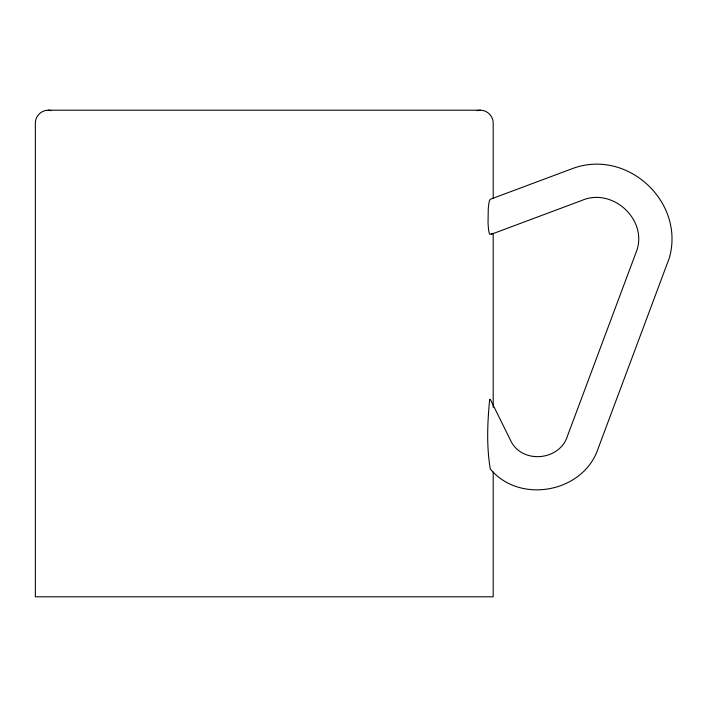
<?xml version="1.0" encoding="UTF-8"?>
<svg xmlns="http://www.w3.org/2000/svg" width="707" height="707" viewBox="0 0 707 707"><rect width="100%" height="100%" fill="white"/><g stroke="black" fill="none" stroke-linecap="round" stroke-linejoin="round"><path stroke-width="1.06" d="M491.25 234.291L581.843 200.443C611.705 187.382 646.719 218.339 637.131 249.553L567.456 436.025C560.112 460.054 524.064 464.278 511.568 442.405L490.287 399.314L489.686 399.367C487.432 422.326 486.416 446.188 490.287 468.988C519.672 504.4 582.939 492.664 597.892 449.184L669.308 258.055C685.401 201.636 626.588 147.666 571.795 168.84L490.287 199.294L489.686 200.125A19.054 2.483 -90 0 0 488.272 208.883L488.042 222.387A16.553 2.156 90 0 0 489.12 232.718L489.686 234.273L493.194 233.292L493.194 407.391M493.194 198.207L493.194 123.053C493.239 116.169 487.22 110.151 480.336 110.195L48.209 110.195C41.324 110.151 35.306 116.169 35.35 123.053L35.35 596.805L493.194 596.805L493.194 471.931M477.004 110.628L480.336 110.195M48.209 110.195L51.54 110.628"/></g></svg>
